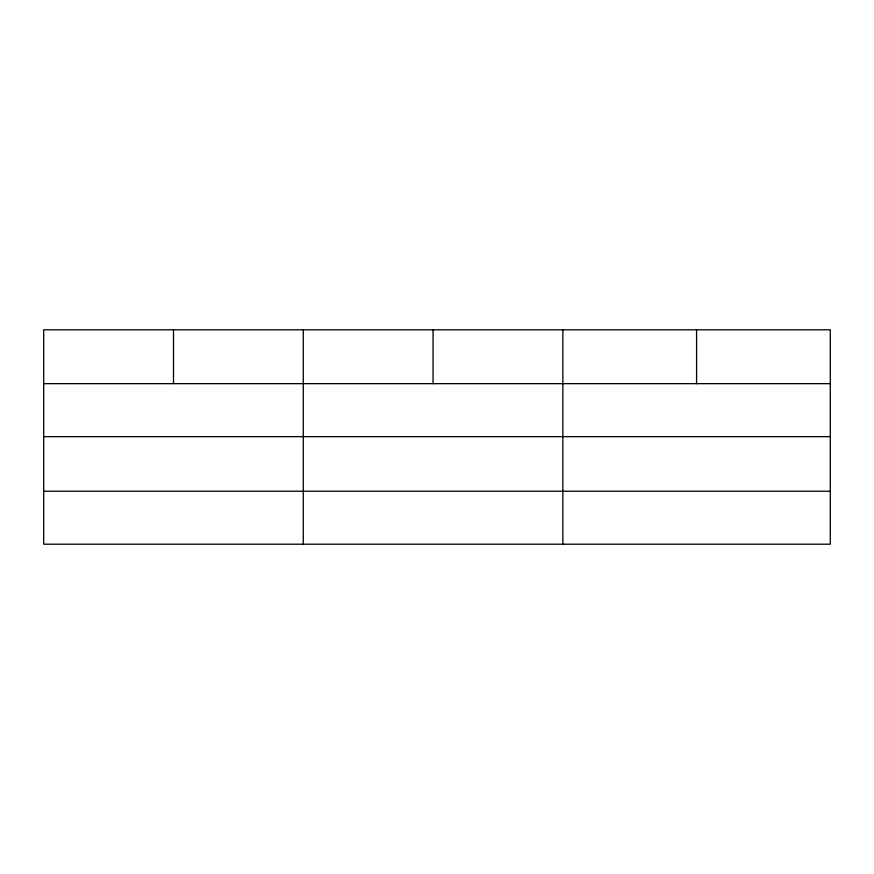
<?xml version="1.0" encoding="UTF-8"?>
<svg xmlns="http://www.w3.org/2000/svg" width="874" height="874" viewBox="0 0 874 874"><rect width="100%" height="100%" fill="white"/><g stroke="black" fill="none" stroke-linecap="round" stroke-linejoin="round"><path stroke-width="1.31" d="M830.3 436.639L830.3 329.793L43.7 329.793L43.7 544.207L830.3 544.207L830.3 436.639L43.7 436.639M43.7 383.653L830.3 383.653M43.7 491.232L830.3 491.232M696.578 329.793L696.578 383.653M562.856 329.793L562.856 544.207M433.067 329.793L433.067 383.653M303.278 329.793L303.278 544.207M173.489 329.793L173.489 383.653"/></g></svg>
